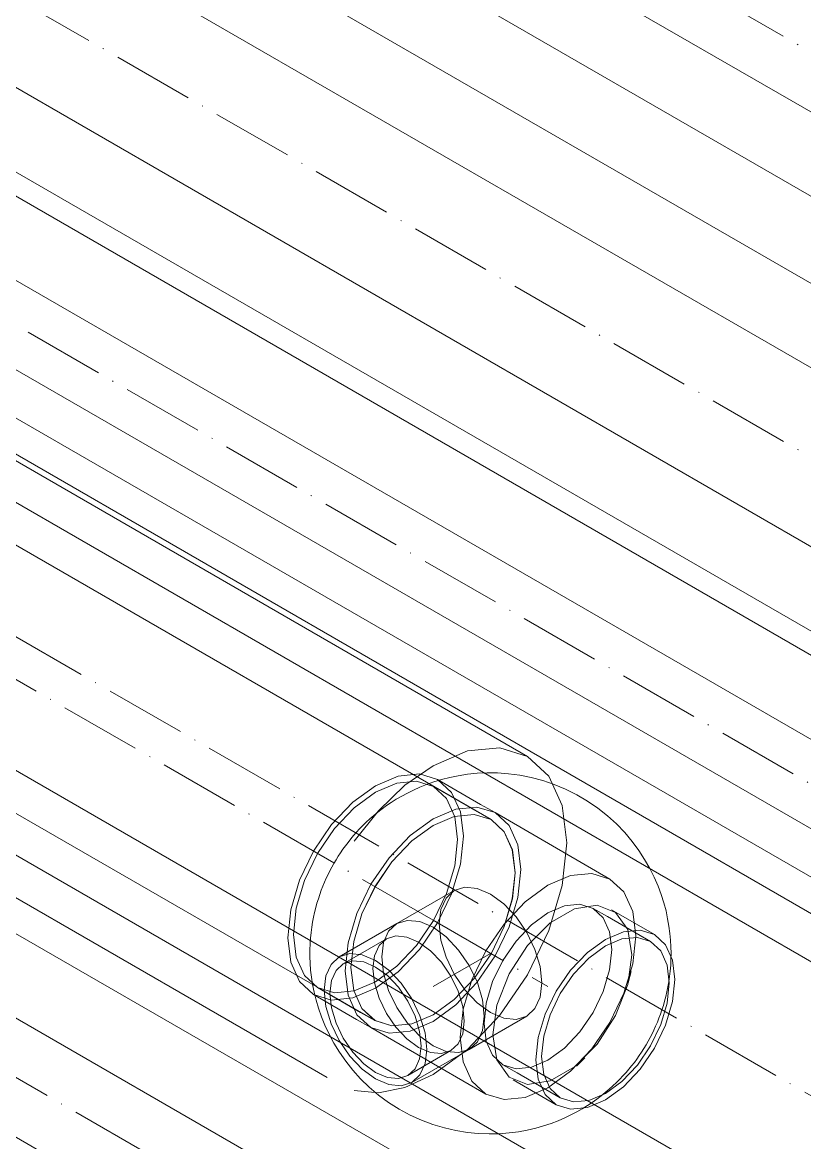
# Model space of a CAD drawing. Header units: millimetres. Extents: x -88595 to 880822, y -1054509 to -148035.
# Drawn here: x 391962.8 to 392059, y -311126.9 to -310989.1 of the extents above; entities that cross this region are included whole.
import ezdxf

# ---------------------------------------------------------------- set-up
doc = ezdxf.new("R2010")
doc.units = ezdxf.units.MM
doc.linetypes.add('$12$ADSK_Осевая', pattern=[14, 10, -2, 0, -2])
for name, color, linetype, lineweight in [('Изоляция', 7, 'Continuous', 18), ('Трубопровод', 7, 'Continuous', 18), ('Трубопроводы', 7, 'Continuous', 18)]:
    doc.layers.add(name, color=color, linetype=linetype, lineweight=lineweight)

# ---------------------------------------------------------------- blocks, each defined once
blk = doc.blocks.new('$0$ADSK_МедьПайка_Тройник - Тройник медный-3268056-В_ОВ3_4')
at = {"layer": 'Трубопроводы', "color": 134, "true_color": 0x00a6a6}
for p, q in [((19570.51, 12804.89), (19565.21, 12807.95)), ((19570.02, 12804.03), (19564.72, 12807.09)), ((19572.28, 12803.87), (19570.51, 12804.89)), ((19571.79, 12803.01), (19570.02, 12804.03)), ((19586.42, 12795.7), (19572.28, 12803.87)), ((19567.25, 12794.29), (19560.18, 12790.21)), ((19586.11, 12791.07), (19584.34, 12792.09)), ((19591.41, 12788.01), (19586.11, 12791.07)), ((19591.91, 12788.87), (19586.6, 12791.93)), ((19560.18, 12790.21), (19553.11, 12786.12)), ((19558.91, 12788.33), (19553.6, 12785.27)), ((19588.65, 12782.93), (19589.01, 12784.33)), ((19549.94, 12781.49), (19555.24, 12778.43)), ((19550.43, 12782.35), (19555.73, 12779.29)), ((19555.73, 12779.29), (19557.5, 12778.27)), ((19569.11, 12774.74), (19576.18, 12778.82)), ((19555.24, 12778.43), (19557.01, 12777.41)), ((19557.01, 12777.41), (19571.15, 12769.24)), ((19561.54, 12771.51), (19566.85, 12774.58)), ((19562.04, 12770.66), (19569.11, 12774.74)), ((19582.29, 12772.69), (19583.33, 12773.71)), ((19573.23, 12772.85), (19575, 12771.83)), ((19575, 12771.83), (19580.3, 12768.77)), ((19574.5, 12770.97), (19579.81, 12767.91))]:
    blk.add_line(p, q, dxfattribs=at)
for points in [[(19546.77, 12788.48, 0), (19547.14, 12791.92, 0), (19548.22, 12795.56, 0), (19549.94, 12799.13, 0), (19552.17, 12802.4, 0), (19554.78, 12805.15, 0), (19557.57, 12807.19, 0), (19560.37, 12808.38, 0), (19562.97, 12808.64, 0), (19565.21, 12807.95, 0), (19566.93, 12806.36, 0), (19568.01, 12803.97, 0), (19568.38, 12800.96, 0)], [(19567.68, 12800.55, 0), (19567.33, 12803.37, 0), (19566.32, 12805.6, 0), (19564.72, 12807.09, 0), (19562.62, 12807.74, 0), (19560.19, 12807.5, 0), (19557.57, 12806.38, 0), (19554.96, 12804.48, 0), (19552.52, 12801.91, 0), (19550.43, 12798.84, 0), (19548.83, 12795.5, 0), (19547.82, 12792.11, 0), (19547.47, 12788.89, 0)], [(19593.94, 12786.56, 0), (19593.92, 12787.34, 0), (19593.88, 12788.16, 0), (19593.8, 12789.01, 0), (19593.68, 12789.9, 0), (19593.52, 12790.82, 0), (19593.32, 12791.77, 0), (19593.05, 12792.76, 0), (19592.73, 12793.78, 0), (19592.34, 12794.84, 0), (19591.87, 12795.91, 0), (19591.32, 12797.01, 0), (19590.69, 12798.12, 0), (19589.96, 12799.23, 0), (19589.14, 12800.34, 0), (19588.23, 12801.42, 0), (19587.22, 12802.48, 0), (19586.11, 12803.48, 0), (19584.92, 12804.42, 0), (19583.66, 12805.29, 0), (19582.34, 12806.07, 0), (19580.96, 12806.76, 0), (19579.56, 12807.35, 0), (19578.14, 12807.83, 0), (19576.72, 12808.21, 0), (19575.31, 12808.48, 0), (19573.94, 12808.66, 0), (19572.6, 12808.76, 0), (19571.31, 12808.77, 0), (19570.07, 12808.71, 0), (19568.89, 12808.59, 0), (19567.76, 12808.42, 0), (19566.7, 12808.2, 0), (19565.69, 12807.94, 0), (19564.75, 12807.65, 0), (19563.86, 12807.34, 0), (19563.02, 12807, 0), (19562.23, 12806.65, 0), (19561.49, 12806.28, 0), (19560.79, 12805.9, 0), (19560.13, 12805.52, 0), (19559.51, 12805.12, 0), (19558.93, 12804.73, 0), (19558.37, 12804.32, 0), (19557.85, 12803.92, 0), (19557.36, 12803.51, 0), (19556.89, 12803.1, 0), (19556.44, 12802.7, 0), (19556.02, 12802.28, 0), (19555.62, 12801.87, 0), (19555.24, 12801.46, 0), (19554.87, 12801.04, 0), (19554.52, 12800.63, 0), (19554.19, 12800.21, 0), (19553.87, 12799.79, 0), (19553.56, 12799.36, 0), (19553.26, 12798.93, 0), (19552.98, 12798.5, 0), (19552.71, 12798.07, 0), (19552.45, 12797.62, 0), (19552.2, 12797.18, 0), (19551.96, 12796.72, 0), (19551.73, 12796.26, 0), (19551.5, 12795.79, 0), (19551.29, 12795.31, 0), (19551.09, 12794.82, 0), (19550.9, 12794.32, 0), (19550.71, 12793.8, 0), (19550.54, 12793.27, 0), (19550.37, 12792.73, 0), (19550.22, 12792.18, 0), (19550.08, 12791.6, 0), (19549.95, 12791.01, 0), (19549.83, 12790.39, 0), (19549.73, 12789.76, 0), (19549.64, 12789.1, 0), (19549.57, 12788.42, 0), (19549.53, 12787.71, 0), (19549.5, 12786.97, 0), (19549.5, 12786.56, 0)], [(19553.84, 12784.4, 0), (19554.21, 12787.84, 0), (19555.29, 12791.47, 0), (19557.01, 12795.05, 0), (19559.24, 12798.32, 0), (19561.85, 12801.07, 0), (19564.65, 12803.11, 0), (19567.44, 12804.3, 0), (19570.05, 12804.56, 0), (19572.28, 12803.87, 0), (19574, 12802.27, 0), (19575.08, 12799.89, 0), (19575.45, 12796.87, 0)], [(19575.45, 12796.87, 0), (19575.08, 12799.89, 0), (19574, 12802.27, 0), (19572.28, 12803.87, 0), (19570.05, 12804.56, 0), (19567.44, 12804.3, 0), (19564.65, 12803.11, 0), (19561.85, 12801.07, 0), (19559.24, 12798.32, 0), (19557.01, 12795.05, 0), (19555.29, 12791.47, 0), (19554.21, 12787.84, 0), (19553.84, 12784.4, 0)], [(19554.54, 12784.81, 0), (19554.89, 12788.02, 0), (19555.9, 12791.42, 0), (19557.5, 12794.76, 0), (19559.59, 12797.82, 0), (19562.03, 12800.39, 0), (19564.65, 12802.3, 0), (19567.26, 12803.41, 0), (19569.7, 12803.65, 0), (19571.79, 12803.01, 0), (19573.39, 12801.52, 0), (19574.4, 12799.29, 0), (19574.75, 12796.47, 0)], [(19568.38, 12800.96, 0), (19568.01, 12797.52, 0), (19566.93, 12793.89, 0), (19565.21, 12790.31, 0), (19562.97, 12787.04, 0), (19560.37, 12784.29, 0), (19557.57, 12782.25, 0), (19554.78, 12781.06, 0), (19552.17, 12780.8, 0), (19549.94, 12781.49, 0), (19548.22, 12783.08, 0), (19547.14, 12785.47, 0), (19546.77, 12788.48, 0)], [(19547.47, 12788.89, 0), (19547.82, 12786.07, 0), (19548.83, 12783.84, 0), (19550.43, 12782.35, 0), (19552.52, 12781.7, 0), (19554.96, 12781.94, 0), (19557.57, 12783.06, 0), (19560.19, 12784.96, 0), (19562.62, 12787.54, 0), (19564.72, 12790.6, 0), (19566.32, 12793.94, 0), (19567.33, 12797.33, 0), (19567.68, 12800.55, 0)], [(19575.45, 12796.87, 0), (19575.08, 12793.43, 0), (19574, 12789.8, 0), (19572.28, 12786.23, 0), (19570.05, 12782.95, 0), (19567.44, 12780.2, 0), (19564.65, 12778.17, 0), (19561.85, 12776.98, 0), (19559.24, 12776.72, 0), (19557.01, 12777.41, 0), (19555.29, 12779, 0), (19554.21, 12781.39, 0), (19553.84, 12784.4, 0)], [(19553.84, 12784.4, 0), (19554.21, 12781.39, 0), (19555.29, 12779, 0), (19557.01, 12777.41, 0), (19559.24, 12776.72, 0), (19561.85, 12776.98, 0), (19564.65, 12778.17, 0), (19567.44, 12780.2, 0), (19570.05, 12782.95, 0), (19572.28, 12786.23, 0), (19574, 12789.8, 0), (19575.08, 12793.43, 0), (19575.45, 12796.87, 0)], [(19574.75, 12796.47, 0), (19574.4, 12793.25, 0), (19573.39, 12789.86, 0), (19571.79, 12786.51, 0), (19569.7, 12783.45, 0), (19567.26, 12780.88, 0), (19564.65, 12778.97, 0), (19562.03, 12777.86, 0), (19559.59, 12777.62, 0), (19557.5, 12778.27, 0), (19555.9, 12779.76, 0), (19554.89, 12781.99, 0), (19554.54, 12784.81, 0)], [(19589.59, 12788.71, 0), (19589.22, 12791.72, 0), (19588.14, 12794.11, 0), (19586.42, 12795.7, 0), (19584.19, 12796.39, 0), (19581.58, 12796.13, 0), (19578.79, 12794.95, 0), (19575.99, 12792.91, 0), (19573.39, 12790.16, 0), (19571.15, 12786.88, 0), (19569.43, 12783.31, 0), (19568.35, 12779.68, 0), (19567.99, 12776.24, 0)], [(19567.99, 12776.24, 0), (19568.35, 12779.68, 0), (19569.43, 12783.31, 0), (19571.15, 12786.88, 0), (19573.39, 12790.16, 0), (19575.99, 12792.91, 0), (19578.79, 12794.95, 0), (19581.58, 12796.13, 0), (19584.19, 12796.39, 0), (19586.42, 12795.7, 0), (19588.14, 12794.11, 0), (19589.22, 12791.72, 0), (19589.59, 12788.71, 0)], [(19565.4, 12790.2, 0), (19565.62, 12791.96, 0), (19566.25, 12793.36, 0), (19567.25, 12794.29, 0), (19568.56, 12794.69, 0), (19570.08, 12794.54, 0), (19571.72, 12793.85, 0), (19573.35, 12792.65, 0), (19574.87, 12791.05, 0), (19576.18, 12789.13, 0), (19577.18, 12787.04, 0), (19577.82, 12784.92, 0), (19578.03, 12782.91, 0)], [(19586.64, 12787.01, 0), (19586.38, 12789.2, 0), (19585.59, 12790.94, 0), (19584.34, 12792.09, 0), (19582.72, 12792.6, 0), (19580.82, 12792.41, 0), (19578.79, 12791.54, 0), (19576.75, 12790.06, 0), (19574.86, 12788.06, 0), (19573.23, 12785.68, 0), (19571.98, 12783.08, 0), (19571.2, 12780.44, 0), (19570.93, 12777.94, 0)], [(19572, 12776.51, 0), (19572.52, 12780.19, 0), (19574, 12784.02, 0), (19576.28, 12787.54, 0), (19579.07, 12790.32, 0), (19582.04, 12792.04, 0), (19584.83, 12792.48, 0), (19587.11, 12791.59, 0), (19588.6, 12789.47, 0), (19589.11, 12786.39, 0)], [(19558.33, 12786.12, 0), (19558.55, 12787.88, 0), (19559.18, 12789.28, 0), (19560.18, 12790.21, 0), (19561.49, 12790.61, 0), (19563.01, 12790.46, 0), (19564.65, 12789.76, 0), (19566.28, 12788.57, 0), (19567.8, 12786.96, 0), (19569.11, 12785.05, 0), (19570.11, 12782.96, 0), (19570.74, 12780.84, 0), (19570.96, 12778.83, 0)], [(19570.96, 12778.83, 0), (19570.74, 12780.84, 0), (19570.11, 12782.96, 0), (19569.11, 12785.05, 0), (19567.8, 12786.96, 0), (19566.28, 12788.57, 0), (19564.65, 12789.76, 0), (19563.01, 12790.46, 0), (19561.49, 12790.61, 0), (19560.18, 12790.21, 0), (19559.18, 12789.28, 0), (19558.55, 12787.88, 0), (19558.33, 12786.12, 0)], [(19578.03, 12782.91, 0), (19577.82, 12781.15, 0), (19577.18, 12779.75, 0), (19576.18, 12778.82, 0), (19574.87, 12778.42, 0), (19573.35, 12778.57, 0), (19571.72, 12779.26, 0), (19570.08, 12780.46, 0), (19568.56, 12782.06, 0), (19567.25, 12783.98, 0), (19566.25, 12786.07, 0), (19565.62, 12788.19, 0), (19565.4, 12790.2, 0)], [(19568.49, 12778.21, 0), (19568.3, 12780, 0), (19567.74, 12781.89, 0), (19566.85, 12783.74, 0), (19565.68, 12785.45, 0), (19564.33, 12786.88, 0), (19562.88, 12787.94, 0), (19561.42, 12788.55, 0), (19560.07, 12788.69, 0), (19558.91, 12788.33, 0), (19558.02, 12787.5, 0), (19557.45, 12786.26, 0), (19557.26, 12784.69, 0)], [(19567.99, 12776.24, 0), (19568.35, 12773.22, 0), (19569.43, 12770.84, 0), (19571.15, 12769.24, 0), (19573.39, 12768.55, 0), (19575.99, 12768.81, 0), (19578.79, 12770, 0), (19581.58, 12772.04, 0), (19584.19, 12774.79, 0), (19586.42, 12778.06, 0), (19588.14, 12781.64, 0), (19589.22, 12785.27, 0), (19589.59, 12788.71, 0)], [(19589.59, 12788.71, 0), (19589.22, 12785.27, 0), (19588.14, 12781.64, 0), (19586.42, 12778.06, 0), (19584.19, 12774.79, 0), (19581.58, 12772.04, 0), (19578.79, 12770, 0), (19575.99, 12768.81, 0), (19573.39, 12768.55, 0), (19571.15, 12769.24, 0), (19569.43, 12770.84, 0), (19568.35, 12773.22, 0), (19567.99, 12776.24, 0)], [(19594.41, 12783.33, 0), (19594.12, 12785.72, 0), (19593.27, 12787.61, 0), (19591.91, 12788.87, 0), (19590.14, 12789.42, 0), (19588.07, 12789.21, 0), (19585.86, 12788.27, 0), (19583.64, 12786.66, 0), (19581.58, 12784.48, 0), (19579.81, 12781.88, 0), (19578.45, 12779.05, 0), (19577.59, 12776.18, 0), (19577.3, 12773.45, 0)], [(19578, 12773.85, 0), (19578.27, 12776.36, 0), (19579.05, 12779, 0), (19580.3, 12781.6, 0), (19581.93, 12783.98, 0), (19583.83, 12785.98, 0), (19585.86, 12787.46, 0), (19587.89, 12788.33, 0), (19589.79, 12788.51, 0), (19591.41, 12788.01, 0), (19592.66, 12786.85, 0), (19593.45, 12785.12, 0), (19593.71, 12782.93, 0)], [(19570.93, 12777.94, 0), (19571.2, 12775.74, 0), (19571.98, 12774.01, 0), (19573.23, 12772.85, 0), (19574.86, 12772.35, 0), (19576.75, 12772.54, 0), (19578.79, 12773.4, 0), (19580.82, 12774.88, 0), (19582.72, 12776.88, 0), (19584.34, 12779.27, 0), (19585.59, 12781.87, 0), (19586.38, 12784.51, 0), (19586.64, 12787.01, 0)], [(19593.94, 12786.56, 0), (19593.92, 12785.8, 0), (19593.89, 12785.08, 0), (19593.83, 12784.38, 0), (19593.75, 12783.71, 0), (19593.66, 12783.06, 0), (19593.55, 12782.43, 0), (19593.43, 12781.83, 0), (19593.29, 12781.24, 0), (19593.14, 12780.68, 0), (19592.99, 12780.13, 0), (19592.82, 12779.59, 0), (19592.64, 12779.07, 0), (19592.45, 12778.56, 0), (19592.25, 12778.07, 0), (19592.04, 12777.58, 0), (19591.83, 12777.11, 0), (19591.6, 12776.64, 0), (19591.37, 12776.18, 0), (19591.12, 12775.73, 0), (19590.86, 12775.28, 0), (19590.6, 12774.84, 0), (19590.32, 12774.41, 0), (19590.03, 12773.98, 0), (19589.73, 12773.55, 0), (19589.42, 12773.13, 0), (19589.09, 12772.71, 0), (19588.75, 12772.29, 0), (19588.4, 12771.88, 0), (19588.02, 12771.46, 0), (19587.63, 12771.05, 0), (19587.22, 12770.64, 0), (19586.79, 12770.23, 0), (19586.33, 12769.82, 0), (19585.85, 12769.41, 0), (19585.34, 12769.01, 0), (19584.81, 12768.6, 0), (19584.24, 12768.2, 0), (19583.64, 12767.81, 0), (19583, 12767.42, 0), (19582.33, 12767.03, 0), (19581.61, 12766.66, 0), (19580.85, 12766.3, 0), (19580.04, 12765.95, 0), (19579.17, 12765.62, 0), (19578.26, 12765.32, 0), (19577.28, 12765.04, 0), (19576.25, 12764.8, 0), (19575.16, 12764.6, 0), (19574.01, 12764.45, 0), (19572.8, 12764.36, 0), (19571.54, 12764.34, 0), (19570.22, 12764.39, 0), (19568.87, 12764.52, 0), (19567.47, 12764.74, 0), (19566.06, 12765.07, 0), (19564.64, 12765.49, 0), (19563.22, 12766.02, 0), (19561.83, 12766.65, 0), (19560.48, 12767.39, 0), (19559.18, 12768.21, 0), (19557.95, 12769.11, 0), (19556.8, 12770.09, 0), (19555.74, 12771.11, 0), (19554.77, 12772.18, 0), (19553.9, 12773.28, 0), (19553.12, 12774.39, 0), (19552.44, 12775.5, 0), (19551.85, 12776.61, 0), (19551.34, 12777.7, 0), (19550.91, 12778.76, 0), (19550.55, 12779.8, 0), (19550.25, 12780.81, 0), (19550.01, 12781.78, 0), (19549.83, 12782.72, 0), (19549.69, 12783.63, 0), (19549.59, 12784.5, 0), (19549.53, 12785.33, 0), (19549.5, 12786.14, 0), (19549.5, 12786.56, 0)], [(19563.89, 12774.74, 0), (19563.67, 12776.76, 0), (19563.04, 12778.88, 0), (19562.04, 12780.97, 0), (19560.73, 12782.88, 0), (19559.21, 12784.49, 0), (19557.57, 12785.68, 0), (19555.94, 12786.38, 0), (19554.42, 12786.53, 0), (19553.11, 12786.12, 0), (19552.11, 12785.19, 0), (19551.47, 12783.8, 0), (19551.26, 12782.04, 0)], [(19551.96, 12781.63, 0), (19552.15, 12783.2, 0), (19552.71, 12784.44, 0), (19553.6, 12785.27, 0), (19554.77, 12785.63, 0), (19556.12, 12785.49, 0), (19557.57, 12784.87, 0), (19559.03, 12783.81, 0), (19560.38, 12782.38, 0), (19561.54, 12780.68, 0), (19562.44, 12778.82, 0), (19563, 12776.94, 0), (19563.19, 12775.15, 0)], [(19570.96, 12778.83, 0), (19570.74, 12777.06, 0), (19570.11, 12775.67, 0), (19569.11, 12774.74, 0), (19567.8, 12774.34, 0), (19566.28, 12774.49, 0), (19564.65, 12775.18, 0), (19563.01, 12776.37, 0), (19561.49, 12777.98, 0), (19560.18, 12779.9, 0), (19559.18, 12781.98, 0), (19558.55, 12784.11, 0), (19558.33, 12786.12, 0)], [(19558.33, 12786.12, 0), (19558.55, 12784.11, 0), (19559.18, 12781.98, 0), (19560.18, 12779.9, 0), (19561.49, 12777.98, 0), (19563.01, 12776.37, 0), (19564.65, 12775.18, 0), (19566.28, 12774.49, 0), (19567.8, 12774.34, 0), (19569.11, 12774.74, 0), (19570.11, 12775.67, 0), (19570.74, 12777.06, 0), (19570.96, 12778.83, 0)], [(19589.11, 12786.39, 0), (19588.6, 12782.72, 0), (19587.11, 12778.89, 0), (19584.83, 12775.37, 0), (19582.04, 12772.58, 0), (19579.07, 12770.87, 0), (19576.28, 12770.43, 0), (19574, 12771.32, 0), (19572.52, 12773.43, 0), (19572, 12776.51, 0)], [(19557.26, 12784.69, 0), (19557.45, 12782.91, 0), (19558.02, 12781.02, 0), (19558.91, 12779.16, 0), (19560.07, 12777.46, 0), (19561.42, 12776.03, 0), (19562.88, 12774.97, 0), (19564.33, 12774.35, 0), (19565.68, 12774.22, 0), (19566.85, 12774.58, 0), (19567.74, 12775.4, 0), (19568.3, 12776.64, 0), (19568.49, 12778.21, 0)], [(19577.3, 12773.45, 0), (19577.59, 12771.06, 0), (19578.45, 12769.17, 0), (19579.81, 12767.91, 0), (19581.58, 12767.36, 0), (19583.64, 12767.57, 0), (19585.86, 12768.51, 0), (19588.07, 12770.13, 0), (19590.14, 12772.3, 0), (19591.91, 12774.9, 0), (19593.27, 12777.73, 0), (19594.12, 12780.61, 0), (19594.41, 12783.33, 0)], [(19593.71, 12782.93, 0), (19593.45, 12780.42, 0), (19592.66, 12777.78, 0), (19591.41, 12775.18, 0), (19589.79, 12772.8, 0), (19587.89, 12770.8, 0), (19585.86, 12769.32, 0), (19583.83, 12768.45, 0), (19581.93, 12768.27, 0), (19580.3, 12768.77, 0), (19579.05, 12769.93, 0), (19578.27, 12771.66, 0), (19578, 12773.85, 0)], [(19551.26, 12782.04, 0), (19551.47, 12780.02, 0), (19552.11, 12777.9, 0), (19553.11, 12775.81, 0), (19554.42, 12773.9, 0), (19555.94, 12772.29, 0), (19557.57, 12771.1, 0), (19559.21, 12770.4, 0), (19560.73, 12770.25, 0), (19562.04, 12770.66, 0), (19563.04, 12771.59, 0), (19563.67, 12772.98, 0), (19563.89, 12774.74, 0)], [(19563.19, 12775.15, 0), (19563, 12773.58, 0), (19562.44, 12772.34, 0), (19561.54, 12771.51, 0), (19560.38, 12771.16, 0), (19559.03, 12771.29, 0), (19557.57, 12771.91, 0), (19556.12, 12772.97, 0), (19554.77, 12774.4, 0), (19553.6, 12776.1, 0), (19552.71, 12777.96, 0), (19552.15, 12779.84, 0), (19551.96, 12781.63, 0)]]:
    blk.add_polyline3d(points, dxfattribs=at)

msp = doc.modelspace()

# ---------------------------------------------------------------- linework, layer by layer
at = {"layer": 'Изоляция', "color": 134, "true_color": 0x00a6a6}
for p, q in [((394605.57, -312490.98), (387408.08, -308335.5)), ((387397.22, -308372.02), (394587.04, -312523.06)), ((393701.02, -312041.81), (387413.14, -308411.5)), ((387413.14, -308465.27), (393654.45, -312068.69)), ((392024.93, -311079.38), (391920.27, -311018.95)), ((391895.58, -311058.47), (392000.25, -311118.9))]:
    msp.add_line(p, q, dxfattribs=at)
at = {"layer": 'Изоляция', "color": 190, "true_color": 0x8000ff}
for p, q in [((387426.79, -308335.58), (395455.57, -312971)), ((393621.95, -312059.6), (387478.19, -308512.5)), ((394555.51, -312507.82), (387705.61, -308553.02)), ((387691.85, -308576.86), (394541.75, -312531.65))]:
    msp.add_line(p, q, dxfattribs=at)
at = {"layer": 'Изоляция', "color": 134, "true_color": 0x00a6a6}
for points in [[(392029.75, -311090.04, 0), (392029.19, -311085.44, 0), (392027.55, -311081.8, 0), (392024.93, -311079.38, 0), (392021.52, -311078.32, 0), (392017.55, -311078.72, 0), (392013.29, -311080.53, 0)], [(392013.29, -311080.53, 0), (392009.84, -311082.94, 0), (392006.56, -311086.08, 0), (392003.57, -311089.81, 0)], [(392013.29, -311118.55, 0), (392017.55, -311115.45, 0), (392021.52, -311111.25, 0), (392024.93, -311106.26, 0), (392027.55, -311100.82, 0), (392029.19, -311095.28, 0), (392029.75, -311090.04, 0)], [(392003.57, -311120.5, 0), (392006.56, -311120.78, 0), (392009.84, -311120.12, 0), (392013.29, -311118.55, 0)]]:
    msp.add_polyline3d(points, dxfattribs=at)
at = {"layer": 'Трубопровод', "color": 190, "linetype": '$12$ADSK_Осевая', "true_color": 0x8000ff}
for p, q in [((395463.24, -312957.7), (387434.46, -308322.28)), ((395463.24, -312957.7), (387434.46, -308322.28)), ((393614.28, -312072.89), (387470.52, -308525.79)), ((393614.28, -312072.89), (387470.52, -308525.79)), ((394548.63, -312519.73), (387698.73, -308564.94)), ((394548.63, -312519.73), (387698.73, -308564.94))]:
    msp.add_line(p, q, dxfattribs=at)
at = {"layer": 'Трубопровод', "color": 190, "true_color": 0x8000ff}
for p, q in [((387431.29, -308327.78), (395460.07, -312963.2)), ((393617.45, -312067.4), (387473.69, -308520.29)), ((387467.34, -308531.29), (393611.1, -312078.39)), ((394551.01, -312515.61), (387701.11, -308560.82)), ((387696.35, -308569.06), (394546.25, -312523.85))]:
    msp.add_line(p, q, dxfattribs=at)
at = {"layer": 'Трубопровод', "color": 134, "true_color": 0x00a6a6}
for p, q in [((394601.07, -312498.77), (387413.07, -308348.78)), ((387403.54, -308365.28), (394591.54, -312515.27)), ((393662.25, -312029.82), (387442.91, -308439.08)), ((387428.63, -308463.82), (393647.97, -312054.56)), ((392020.43, -311087.17), (391914.37, -311025.93)), ((391900.08, -311050.68), (392006.15, -311111.91))]:
    msp.add_line(p, q, dxfattribs=at)
at = {"layer": 'Трубопровод', "color": 134, "linetype": '$12$ADSK_Осевая', "true_color": 0x00a6a6}
for p, q in [((394596.3, -312507.02), (387408.31, -308357.03)), ((394596.3, -312507.02), (387408.31, -308357.03)), ((393655.11, -312042.19), (387435.77, -308451.45)), ((393655.11, -312042.19), (387435.77, -308451.45)), ((392013.29, -311099.54), (391907.22, -311038.31)), ((392013.29, -311099.54), (391907.22, -311038.31))]:
    msp.add_line(p, q, dxfattribs=at)
at = {"layer": 'Трубопровод', "color": 134, "true_color": 0x00a6a6}
for points in [[(392023.39, -311093.71, 0), (392023.05, -311090.89, 0), (392022.04, -311088.66, 0), (392020.43, -311087.17, 0), (392018.34, -311086.53, 0), (392015.9, -311086.77, 0), (392013.29, -311087.88, 0)], [(392013.29, -311087.88, 0), (392010.68, -311089.79, 0), (392008.24, -311092.36, 0), (392006.15, -311095.42, 0), (392004.54, -311098.76, 0), (392003.53, -311102.16, 0), (392003.19, -311105.37, 0)], [(392013.29, -311111.21, 0), (392015.9, -311109.3, 0), (392018.34, -311106.73, 0), (392020.43, -311103.67, 0), (392022.04, -311100.32, 0), (392023.05, -311096.93, 0), (392023.39, -311093.71, 0)], [(392003.19, -311105.37, 0), (392003.53, -311108.19, 0), (392004.54, -311110.43, 0), (392006.15, -311111.91, 0), (392008.24, -311112.56, 0), (392010.68, -311112.32, 0), (392013.29, -311111.21, 0)]]:
    msp.add_polyline3d(points, dxfattribs=at)
at = {"layer": 'Трубопроводы', "color": 134, "linetype": '$12$ADSK_Осевая', "true_color": 0x00a6a6}
for p, q in [((392013.29, -311099.54), (392027.43, -311107.71)), ((392013.29, -311107.71), (392020.36, -311103.63))]:
    msp.add_line(p, q, dxfattribs=at)

# ---------------------------------------------------------------- block references
at = {"layer": 'Трубопроводы', "color": 134, "true_color": 0x00a6a6}
msp.add_blockref('$0$ADSK_МедьПайка_Тройник - Тройник медный-3268056-В_ОВ3_4', (372448.64, -323890.18), dxfattribs=at)

doc.saveas('drawing.dxf')
